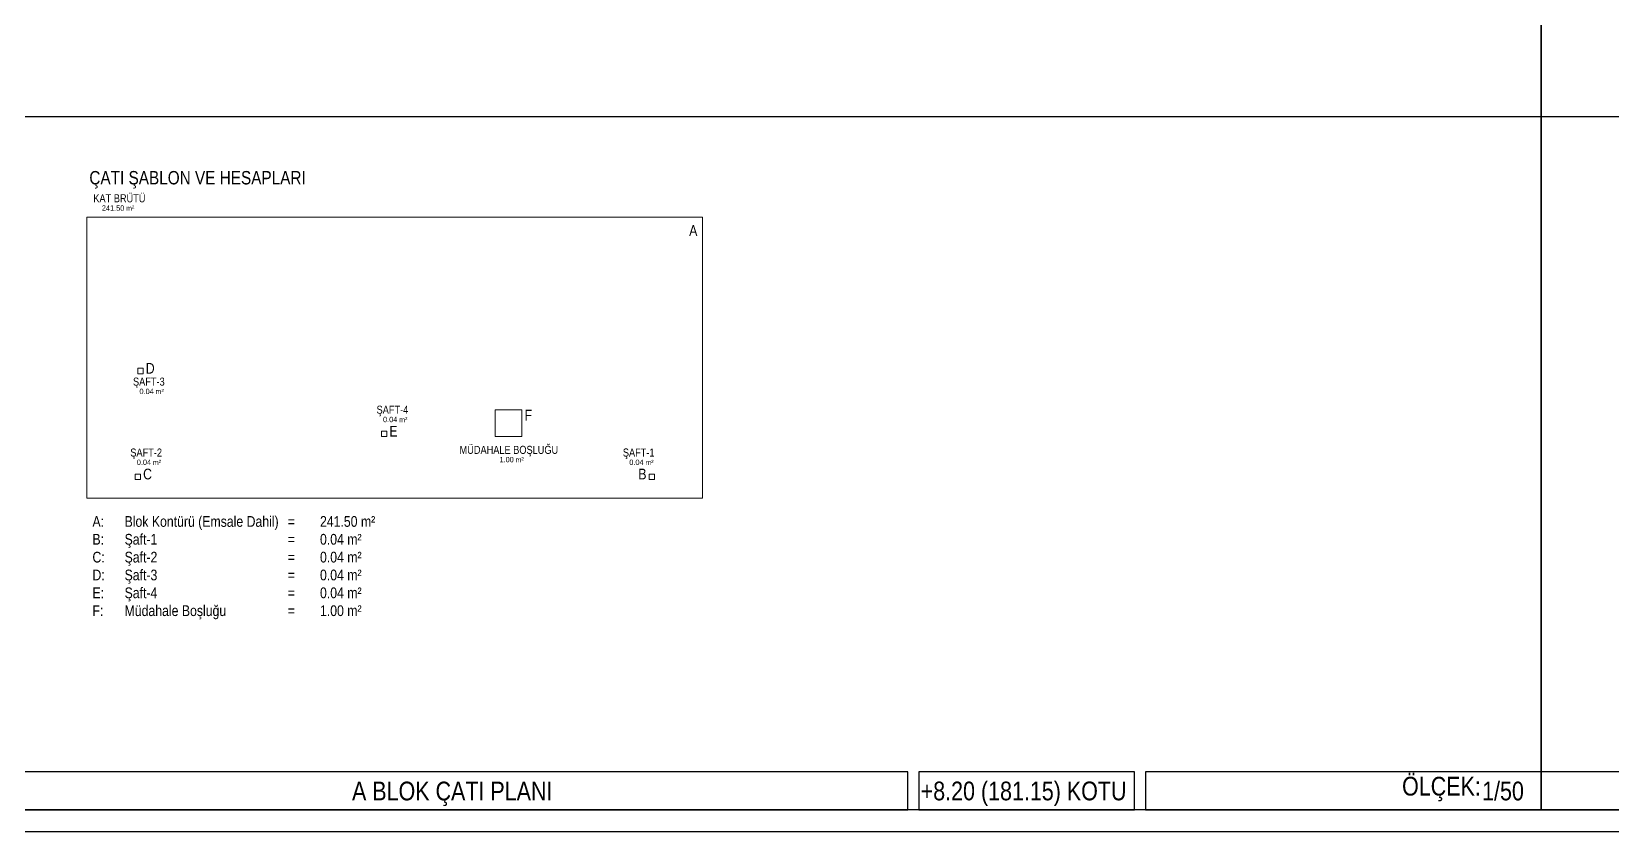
# Model space of a CAD drawing. Header units: millimetres. Extents: x 82776 to 137242, y 11666 to 27998.
# Drawn here: x 105578 to 108530, y 24998 to 26492 of the extents above; entities that cross this region are included whole.
import ezdxf
from ezdxf.enums import TextEntityAlignment as Align

# ---------------------------------------------------------------- set-up
doc = ezdxf.new("R2010")
doc.units = ezdxf.units.MM
for name, color, linetype, lineweight in [('0_IFC_A_Emsal_Ana merdiven', 32, 'Continuous', 13), ('0_IFC_A_Emsal_Brüt Alan', 201, 'Continuous', 18), ('0_IFC_A_Emsal_Şaft', 142, 'Continuous', 13)]:
    doc.layers.add(name, color=color, linetype=linetype, lineweight=lineweight)
for name, color, linetype in [('0_IFC_Legend_Text', 7, 'Continuous'), ('0_IFC_Legend_Viewport', 7, 'Continuous'), ('0_IFC_Room_Text(No)_50', 12, 'Continuous'), ('0_IFC_Text_Explanation_100', 231, 'Continuous'), ('0_IFC_Text_Explanation_50', 231, 'Continuous')]:
    doc.layers.add(name, color=color, linetype=linetype)
doc.styles.add('IFC_TEXT', font='ARIALN.TTF')

# ---------------------------------------------------------------- blocks, each defined once
blk = doc.blocks.new('*U145')
for points in [[(-2900, 0), (-1182.8, 0), (-1182.8, 71.5), (-2900, 71.5)], [(-1162.8, 0), (-759.4, 0), (-759.4, 71.5), (-1162.8, 71.5)], [(-739.4, 0), (0, 0), (0, 71.5), (-739.4, 71.5)]]:
    blk.add_lwpolyline(points, close=True)
at = {"layer": '0_IFC_Legend_Viewport', "transparency": 33554687}
blk.add_lwpolyline([(-2900, 2920), (0, 2920), (0, 0), (-2900, 0)], close=True, dxfattribs=at)
at = {"style": 'IFC_TEXT'}
for tag, p in [('PAFTA', (-2277, 17.9)), ('KOT', (-1159.1, 18)), ('OLCEK', (-110.4, 17.9))]:
    blk.add_attdef(tag, p, '', height=35, dxfattribs=at)
at = {"layer": '0_IFC_Legend_Text', "transparency": 33554687, "insert": (-259.9, 61.9), "char_height": 35, "attachment_point": 1, "style": 'IFC_TEXT'}
blk.add_mtext_dynamic_manual_height_columns('ÖLÇEK:', width=490.238, gutter_width=61.4, heights=[0], dxfattribs=at)
blk = doc.blocks.new('*U146')
for points in [[(-2900, 0), (-1182.8, 0), (-1182.8, 71.5), (-2900, 71.5)], [(-1162.8, 0), (-759.4, 0), (-759.4, 71.5), (-1162.8, 71.5)], [(-739.4, 0), (0, 0), (0, 71.5), (-739.4, 71.5)]]:
    blk.add_lwpolyline(points, close=True)
at = {"layer": '0_IFC_Legend_Viewport', "transparency": 33554687}
blk.add_lwpolyline([(-2900, 2920), (0, 2920), (0, 0), (-2900, 0)], close=True, dxfattribs=at)
at = {"style": 'IFC_TEXT'}
for tag, p in [('PAFTA', (-2277, 17.9)), ('KOT', (-1159.1, 18)), ('OLCEK', (-110.4, 17.9))]:
    blk.add_attdef(tag, p, '', height=35, dxfattribs=at)
at = {"layer": '0_IFC_Legend_Text', "transparency": 33554687, "insert": (-259.9, 61.9), "char_height": 35, "attachment_point": 1, "style": 'IFC_TEXT'}
blk.add_mtext_dynamic_manual_height_columns('ÖLÇEK:', width=490.238, gutter_width=61.4, heights=[0], dxfattribs=at)
blk = doc.blocks.new('0_IFC_SCHEMA_TEXT_50')
at = {"layer": '0_IFC_Room_Text(No)_50', "insert": (13.2, -38.5), "char_height": 9.62, "attachment_point": 1, "style": 'IFC_TEXT'}
blk.add_mtext_dynamic_manual_height_columns('m²', width=16.695, gutter_width=6.88, heights=[0], dxfattribs=at)
at = {"layer": '0_IFC_Room_Text(No)_50', "style": 'IFC_TEXT'}
blk.add_attdef('ROOM_NAME', text='', height=13.5, dxfattribs=at).set_placement((0.7, -24.8), align=Align.MIDDLE_CENTER)
blk.add_attdef('AREA', text='', height=9.62, dxfattribs=at).set_placement((9.8, -48.1), align=Align.RIGHT)
blk = doc.blocks.new('A_CK_SEMA')
at = {"layer": '0_IFC_A_Emsal_Ana merdiven'}
blk.add_lwpolyline([(1375, 280), (1475, 280), (1475, 180), (1375, 180)], close=True, dxfattribs=at)
at = {"layer": '0_IFC_A_Emsal_Brüt Alan'}
blk.add_lwpolyline([(-150, 1000), (2150, 1000), (2150, -50), (-150, -50)], close=True, dxfattribs=at)
at = {"layer": '0_IFC_A_Emsal_Şaft'}
for points in [[(40, 415), (60, 415), (60, 435), (40, 435)], [(950, 180), (970, 180), (970, 200), (950, 200)], [(30, 20), (50, 20), (50, 40), (30, 40)], [(1950, 20), (1970, 20), (1970, 40), (1950, 40)]]:
    blk.add_lwpolyline(points, close=True, dxfattribs=at)
at = {"transparency": 33554687}
ref = blk.add_blockref('0_IFC_SCHEMA_TEXT_50', (-30, 1120), dxfattribs=dict(at, xscale=2, yscale=2, zscale=2))
ref.add_attrib('ROOM_NAME', 'KAT BRÜTÜ', dxfattribs={"layer": '0_IFC_Room_Text(No)_50', "height": 30, "style": 'IFC_TEXT'}).set_placement((-28.6, 1070.3), align=Align.MIDDLE_CENTER)
ref.add_attrib('AREA', '241.50', dxfattribs={"layer": '0_IFC_Room_Text(No)_50', "height": 20, "style": 'IFC_TEXT'}).set_placement((-10.3, 1023.8), align=Align.RIGHT)
ref = blk.add_blockref('0_IFC_SCHEMA_TEXT_50', (80, 435), dxfattribs=dict(at, xscale=2, yscale=2, zscale=2))
ref.add_attrib('ROOM_NAME', 'ŞAFT-3', dxfattribs={"layer": '0_IFC_Room_Text(No)_50', "height": 30, "style": 'IFC_TEXT'}).set_placement((81.4, 385.3), align=Align.MIDDLE_CENTER)
ref.add_attrib('AREA', '0.04', dxfattribs={"layer": '0_IFC_Room_Text(No)_50', "height": 20, "style": 'IFC_TEXT'}).set_placement((99.7, 338.8), align=Align.RIGHT)
ref = blk.add_blockref('0_IFC_SCHEMA_TEXT_50', (990, 330), dxfattribs=dict(at, xscale=2, yscale=2, zscale=2))
ref.add_attrib('ROOM_NAME', 'ŞAFT-4', dxfattribs={"layer": '0_IFC_Room_Text(No)_50', "height": 30, "style": 'IFC_TEXT'}).set_placement((991.4, 280.3), align=Align.MIDDLE_CENTER)
ref.add_attrib('AREA', '0.04', dxfattribs={"layer": '0_IFC_Room_Text(No)_50', "height": 20, "style": 'IFC_TEXT'}).set_placement((1009.7, 233.8), align=Align.RIGHT)
ref = blk.add_blockref('0_IFC_SCHEMA_TEXT_50', (70, 170), dxfattribs=dict(at, xscale=2, yscale=2, zscale=2))
ref.add_attrib('ROOM_NAME', 'ŞAFT-2', dxfattribs={"layer": '0_IFC_Room_Text(No)_50', "height": 30, "style": 'IFC_TEXT'}).set_placement((71.4, 120.3), align=Align.MIDDLE_CENTER)
ref.add_attrib('AREA', '0.04', dxfattribs={"layer": '0_IFC_Room_Text(No)_50', "height": 20, "style": 'IFC_TEXT'}).set_placement((89.7, 73.8), align=Align.RIGHT)
ref = blk.add_blockref('0_IFC_SCHEMA_TEXT_50', (1425, 180), dxfattribs=dict(at, xscale=2, yscale=2, zscale=2))
ref.add_attrib('ROOM_NAME', 'MÜDAHALE BOŞLUĞU', dxfattribs={"layer": '0_IFC_Room_Text(No)_50', "height": 30, "style": 'IFC_TEXT'}).set_placement((1426.4, 130.3), align=Align.MIDDLE_CENTER)
ref.add_attrib('AREA', '1.00', dxfattribs={"layer": '0_IFC_Room_Text(No)_50', "height": 20, "style": 'IFC_TEXT'}).set_placement((1444.7, 83.8), align=Align.RIGHT)
ref = blk.add_blockref('0_IFC_SCHEMA_TEXT_50', (1910, 170), dxfattribs=dict(at, xscale=2, yscale=2, zscale=2))
ref.add_attrib('ROOM_NAME', 'ŞAFT-1', dxfattribs={"layer": '0_IFC_Room_Text(No)_50', "height": 30, "style": 'IFC_TEXT'}).set_placement((1911.4, 120.3), align=Align.MIDDLE_CENTER)
ref.add_attrib('AREA', '0.04', dxfattribs={"layer": '0_IFC_Room_Text(No)_50', "height": 20, "style": 'IFC_TEXT'}).set_placement((1929.7, 73.8), align=Align.RIGHT)
at = {"layer": '0_IFC_Text_Explanation_50', "char_height": 40, "attachment_point": 1, "style": 'IFC_TEXT'}
for s, insert in [('A', (2100, 970)), ('D', (70, 455)), ('F', (1485, 280)), ('E', (980, 220)), ('C', (60, 60)), ('B', (1910, 60))]:
    blk.add_mtext_dynamic_manual_height_columns(s, width=46.611, gutter_width=281.5, heights=[0], dxfattribs=dict(at, insert=insert))

msp = doc.modelspace()

# ---------------------------------------------------------------- linework, layer by layer
msp.add_lwpolyline([(82776.4, 27997.6), (82776.4, 24997.6), (137241.5, 24997.6), (137241.5, 27997.6)], close=True)
msp.add_lwpolyline([(102584.2, 26333.4), (111297.5, 26333.4)])

# ---------------------------------------------------------------- block references
for name, p, values in [('*U145', (108397.5, 25037.6), {'PAFTA': '     A BLOK ÇATI PLANI', 'KOT': '+8.20 (181.15) KOTU', 'OLCEK': '1/50'}), ('*U146', (111297.5, 25037.6), {'PAFTA': 'A BLOK ÇATI KONSTRÜKSİYON PLANI', 'OLCEK': '1/50'})]:
    msp.add_blockref(name, p).add_auto_attribs(values)
at = {"xscale": 0.5, "yscale": 0.5, "zscale": 0.5}
msp.add_blockref('A_CK_SEMA', (105756, 25645.2), dxfattribs=at)

# ---------------------------------------------------------------- texts
at = {"layer": '0_IFC_Text_Explanation_100', "transparency": 33554687, "insert": (105685.6, 26231.3), "char_height": 25, "attachment_point": 1, "style": 'IFC_TEXT'}
msp.add_mtext_dynamic_manual_height_columns('ÇATI ŞABLON VE HESAPLARI', width=1260.02, gutter_width=281.5, heights=[0], dxfattribs=at)
at = {"layer": '0_IFC_Text_Explanation_50', "char_height": 20, "attachment_point": 1, "style": 'IFC_TEXT'}
for s, width, insert in [('\\pxi-3,l4,t4;A:^IBlok Kontürü (Emsale Dahil)\\PB:^IŞaft-1\\PC:^IŞaft-2\\PD:^IŞaft-3\\PE:^IŞaft-4\\PF:^IMüdahale Boşluğu', 395.703, (105671.4, 25586.6, 17472.6)), ('\\pxi-3,l4,ql,t4;=^I241.50 m²\\P=^I0.04 m²\\P=^I0.04 m²\\P=^I0.04 m²\\P=^I0.04 m²\\P=^I1.00 m²', 210.298, (106036.4, 25586.6, 17472.6))]:
    msp.add_mtext_dynamic_manual_height_columns(s, width=width, gutter_width=281.5, heights=[0], dxfattribs=dict(at, insert=insert))

doc.saveas('drawing.dxf')
